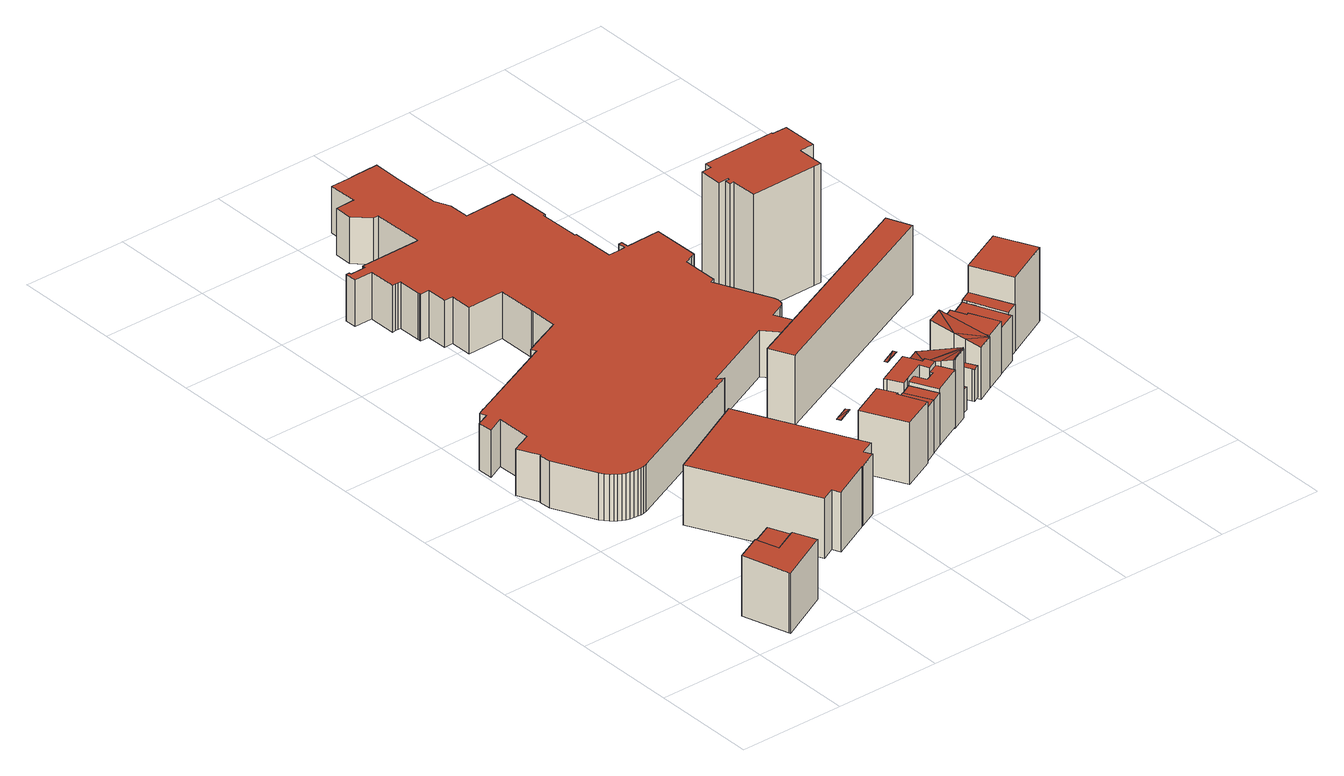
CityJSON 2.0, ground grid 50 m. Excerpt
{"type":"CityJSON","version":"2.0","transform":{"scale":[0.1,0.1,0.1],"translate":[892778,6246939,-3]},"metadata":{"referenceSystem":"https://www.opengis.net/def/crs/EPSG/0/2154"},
"CityObjects":{
"building1":{"type":"Building","attributes":{"class":"Building"},"children":["building1-1"]},
"building1-1":{"type":"BuildingPart","parents":["building1"],"geometry":[{"type":"Solid","lod":"2.2","boundaries":[[[[0,1,2,3,4,5,6,7]],[[8,9,10,11,12,13,14,15]],[[15,14,6,7]],[[14,13,5,6]],[[13,12,4,5]],[[12,11,3,4]],[[11,10,2,3]],[[10,9,1,2]],[[9,8,0,1]],[[8,15,7,0]]]],"semantics":{"surfaces":[{"type":"GroundSurface"},{"type":"RoofSurface"},{"type":"WallSurface","on_footprint_edge":true}],"values":[[0,1,2,2,2,2,2,2,2,2]]}}]},
"building2":{"type":"Building","attributes":{"class":"Building"},"children":["building2-1"]},
"building2-1":{"type":"BuildingPart","parents":["building2"],"geometry":[{"type":"Solid","lod":"2.2","boundaries":[[[[16,17,18,19,20]],[[21,22,23,24,25]],[[25,24,19,20]],[[24,23,18,19]],[[23,22,17,18]],[[22,21,16,17]],[[21,25,20,16]]]],"semantics":{"surfaces":[{"type":"GroundSurface"},{"type":"RoofSurface"},{"type":"WallSurface","on_footprint_edge":true}],"values":[[0,1,2,2,2,2,2]]}}]},
"building3":{"type":"Building","attributes":{"class":"Building"},"children":["building3-1"]},
"building3-1":{"type":"BuildingPart","parents":["building3"],"geometry":[{"type":"Solid","lod":"2.2","boundaries":[[[[26,27,28,29,30,31,32,33,34,35]],[[36,37,38,39,40,41,42,43,44,45]],[[45,44,34,35]],[[44,43,33,34]],[[43,42,32,33]],[[42,41,31,32]],[[41,40,30,31]],[[40,39,29,30]],[[39,38,28,29]],[[38,37,27,28]],[[37,36,26,27]],[[36,45,35,26]]]],"semantics":{"surfaces":[{"type":"GroundSurface"},{"type":"RoofSurface"},{"type":"WallSurface","on_footprint_edge":true}],"values":[[0,1,2,2,2,2,2,2,2,2,2,2]]}}]},
"building4":{"type":"Building","attributes":{"class":"Building"},"children":["building4-1"]},
"building4-1":{"type":"BuildingPart","parents":["building4"],"geometry":[{"type":"Solid","lod":"2.2","boundaries":[[[[46,47,48]],[[49,46,48]],[[50,51,47,52]],[[48,47,52]],[[46,51,47]],[[46,49,50,51]],[[49,48,52,50]]]],"semantics":{"surfaces":[{"type":"RoofSurface","rf_azimuth":202.49,"rf_slope":2.77},{"type":"GroundSurface"},{"type":"WallSurface","on_footprint_edge":true}],"values":[[0,0,1,2,2,2,2]]}}]},
"building5":{"type":"Building","attributes":{"class":"Building"},"children":["building5-1"]},
"building5-1":{"type":"BuildingPart","parents":["building5"],"geometry":[{"type":"Solid","lod":"2.2","boundaries":[[[[53,54,55,56,57,58,59,60,61,62,63,64,65,66,67,68,69,70,71,72,73,74,75,76,77,78,79,80,81,82,83,84,85,86,87,88,89,90,91,92,93,94,95,96,97,98,99,100,101,102,103,104,105,106,107,108,109,110,111,112,113,114,115,116,117,118,119,120,121,122,123,124,125,126,127,128,129,130,131,132,133,134,135,136,137,138,139,140,141,142,143,144,145,146,147]],[[148,149,150,151,152,153,154,155,156,157,158,159,160,161,162,163,164,165,166,167,168,169,170,171,172,173,174,175,176,177,178,179,180,181,182,183,184,185,186,187,188,189,190,191,192,193,194,195,196,197,198,199,200,201,202,203,204,205,206,207,208,209,210,211,212,213,214,215,216,217,218,219,220,221,222,223,224,225,226,227,228,229,230,231,232,233,234,235,236,237,238,239,240,241,242]],[[242,241,146,147]],[[241,240,145,146]],[[240,239,144,145]],[[239,238,143,144]],[[238,237,142,143]],[[237,236,141,142]],[[236,235,140,141]],[[235,234,139,140]],[[234,233,138,139]],[[233,232,137,138]],[[232,231,136,137]],[[231,230,135,136]],[[230,229,134,135]],[[229,228,133,134]],[[228,227,132,133]],[[227,226,131,132]],[[226,225,130,131]],[[225,224,129,130]],[[224,223,128,129]],[[223,222,127,128]],[[222,221,126,127]],[[221,220,125,126]],[[220,219,124,125]],[[219,218,123,124]],[[218,217,122,123]],[[217,216,121,122]],[[216,215,120,121]],[[215,214,119,120]],[[214,213,118,119]],[[213,212,117,118]],[[212,211,116,117]],[[211,210,115,116]],[[210,209,114,115]],[[209,208,113,114]],[[208,207,112,113]],[[207,206,111,112]],[[206,205,110,111]],[[205,204,109,110]],[[204,203,108,109]],[[203,202,107,108]],[[202,201,106,107]],[[201,200,105,106]],[[200,199,104,105]],[[199,198,103,104]],[[198,197,102,103]],[[197,196,101,102]],[[196,195,100,101]],[[195,194,99,100]],[[194,193,98,99]],[[193,192,97,98]],[[192,191,96,97]],[[191,190,95,96]],[[190,189,94,95]],[[189,188,93,94]],[[188,187,92,93]],[[187,186,91,92]],[[186,185,90,91]],[[185,184,89,90]],[[184,183,88,89]],[[183,182,87,88]],[[182,181,86,87]],[[181,180,85,86]],[[180,179,84,85]],[[179,178,83,84]],[[178,177,82,83]],[[177,176,81,82]],[[176,175,80,81]],[[175,174,79,80]],[[174,173,78,79]],[[173,172,77,78]],[[172,171,76,77]],[[171,170,75,76]],[[170,169,74,75]],[[169,168,73,74]],[[168,167,72,73]],[[167,166,71,72]],[[166,165,70,71]],[[165,164,69,70]],[[164,163,68,69]],[[163,162,67,68]],[[162,161,66,67]],[[161,160,65,66]],[[160,159,64,65]],[[159,158,63,64]],[[158,157,62,63]],[[157,156,61,62]],[[156,155,60,61]],[[155,154,59,60]],[[154,153,58,59]],[[153,152,57,58]],[[152,151,56,57]],[[151,150,55,56]],[[150,149,54,55]],[[149,148,53,54]],[[148,242,147,53]]]],"semantics":{"surfaces":[{"type":"GroundSurface"},{"type":"RoofSurface"},{"type":"WallSurface","on_footprint_edge":true}],"values":[[0,1,2,2,2,2,2,2,2,2,2,2,2,2,2,2,2,2,2,2,2,2,2,2,2,2,2,2,2,2,2,2,2,2,2,2,2,2,2,2,2,2,2,2,2,2,2,2,2,2,2,2,2,2,2,2,2,2,2,2,2,2,2,2,2,2,2,2,2,2,2,2,2,2,2,2,2,2,2,2,2,2,2,2,2,2,2,2,2,2,2,2,2,2,2,2,2]]}}]},
"building6":{"type":"Building","attributes":{"class":"Building"},"children":["building6-1"]},
"building6-1":{"type":"BuildingPart","parents":["building6"],"geometry":[{"type":"Solid","lod":"2.2","boundaries":[[[[243,244,245,246,247,248]],[[249,250,251,252,253,254]],[[254,253,247,248]],[[253,252,246,247]],[[252,251,245,246]],[[251,250,244,245]],[[250,249,243,244]],[[249,254,248,243]]]],"semantics":{"surfaces":[{"type":"GroundSurface"},{"type":"RoofSurface"},{"type":"WallSurface","on_footprint_edge":true}],"values":[[0,1,2,2,2,2,2,2]]}}]},
"building7":{"type":"Building","attributes":{"class":"Building"},"children":["building7-1"]},
"building7-1":{"type":"BuildingPart","parents":["building7"],"geometry":[{"type":"Solid","lod":"2.2","boundaries":[[[[255,256,257,248,247,258]],[[259,260,261,262,263,264]],[[264,263,247,258]],[[263,262,248,247]],[[262,261,257,248]],[[261,260,256,257]],[[260,259,255,256]],[[259,264,258,255]]]],"semantics":{"surfaces":[{"type":"GroundSurface"},{"type":"RoofSurface"},{"type":"WallSurface","on_footprint_edge":true}],"values":[[0,1,2,2,2,2,2,2]]}}]},
"building8":{"type":"Building","attributes":{"class":"Building"},"children":["building8-1"]},
"building8-1":{"type":"BuildingPart","parents":["building8"],"geometry":[{"type":"Solid","lod":"2.2","boundaries":[[[[265,266,267,268,269]],[[270,271,272,273,274]],[[274,273,268,269]],[[273,272,267,268]],[[272,271,266,267]],[[271,270,265,266]],[[270,274,269,265]]]],"semantics":{"surfaces":[{"type":"GroundSurface"},{"type":"RoofSurface"},{"type":"WallSurface","on_footprint_edge":true}],"values":[[0,1,2,2,2,2,2]]}}]},
"building9":{"type":"Building","attributes":{"class":"Building"},"children":["building9-1"]},
"building9-1":{"type":"BuildingPart","parents":["building9"],"geometry":[{"type":"Solid","lod":"2.2","boundaries":[[[[275,276,277,278,279,280]],[[281,282,283,284,285,286]],[[286,285,279,280]],[[285,284,278,279]],[[284,283,277,278]],[[283,282,276,277]],[[282,281,275,276]],[[281,286,280,275]]]],"semantics":{"surfaces":[{"type":"GroundSurface"},{"type":"RoofSurface"},{"type":"WallSurface","on_footprint_edge":true}],"values":[[0,1,2,2,2,2,2,2]]}}]},
"building10":{"type":"Building","attributes":{"class":"Building"},"children":["building10-1"]},
"building10-1":{"type":"BuildingPart","parents":["building10"],"geometry":[{"type":"Solid","lod":"2.2","boundaries":[[[[287,288,289]],[[290,287,289]],[[291,292,293,294]],[[289,288,293,294]],[[288,287,292,293]],[[287,290,291,292]],[[290,289,294,291]]]],"semantics":{"surfaces":[{"type":"RoofSurface","rf_azimuth":162.51,"rf_slope":1.1},{"type":"GroundSurface"},{"type":"WallSurface","on_footprint_edge":true}],"values":[[0,0,1,2,2,2,2]]}}]},
"building11":{"type":"Building","attributes":{"class":"Building"},"children":["building11-1"]},
"building11-1":{"type":"BuildingPart","parents":["building11"],"geometry":[{"type":"Solid","lod":"2.2","boundaries":[[[[295,296,297,298,299,300,301,302,303,304]],[[305,306,307,308,309,310,311,312,313,314]],[[314,313,303,304]],[[313,312,302,303]],[[312,311,301,302]],[[311,310,300,301]],[[310,309,299,300]],[[309,308,298,299]],[[308,307,297,298]],[[307,306,296,297]],[[306,305,295,296]],[[305,314,304,295]]]],"semantics":{"surfaces":[{"type":"GroundSurface"},{"type":"RoofSurface"},{"type":"WallSurface","on_footprint_edge":true}],"values":[[0,1,2,2,2,2,2,2,2,2,2,2]]}}]},
"building12":{"type":"Building","attributes":{"class":"Building"},"children":["building12-1"]},
"building12-1":{"type":"BuildingPart","parents":["building12"],"geometry":[{"type":"Solid","lod":"2.2","boundaries":[[[[315,316,317,318,319,320,321,322,276,275]],[[323,324,325,326,327,328,329,330,331,332]],[[332,331,276,275]],[[331,330,322,276]],[[330,329,321,322]],[[329,328,320,321]],[[328,327,319,320]],[[327,326,318,319]],[[326,325,317,318]],[[325,324,316,317]],[[324,323,315,316]],[[323,332,275,315]]]],"semantics":{"surfaces":[{"type":"GroundSurface"},{"type":"RoofSurface"},{"type":"WallSurface","on_footprint_edge":true}],"values":[[0,1,2,2,2,2,2,2,2,2,2,2]]}}]},
"building13":{"type":"Building","attributes":{"class":"Building"},"children":["building13-1"]},
"building13-1":{"type":"BuildingPart","parents":["building13"],"geometry":[{"type":"Solid","lod":"2.2","boundaries":[[[[333,334,335]],[[336,334,333]],[[337,338,334]],[[336,337,334]],[[339,335,334]],[[335,340,341]],[[335,339,340]],[[342,341,340]],[[343,344,345,346,347,348,349,350,351,352]],[[342,340,351,352]],[[340,339,350,351]],[[339,334,349,350]],[[334,338,348,349]],[[338,337,347,348]],[[337,336,346,347]],[[336,333,345,346]],[[333,335,344,345]],[[335,341,343,344]],[[341,342,352,343]]]],"semantics":{"surfaces":[{"type":"RoofSurface","rf_azimuth":118.55,"rf_slope":19.12},{"type":"GroundSurface"},{"type":"WallSurface","on_footprint_edge":true}],"values":[[0,0,0,0,0,0,0,0,1,2,2,2,2,2,2,2,2,2,2]]}}]},
"building14":{"type":"Building","attributes":{"class":"Building"},"children":["building14-1"]},
"building14-1":{"type":"BuildingPart","parents":["building14"],"geometry":[{"type":"Solid","lod":"2.2","boundaries":[[[[353,354,355,356]],[[357,358,359,360]],[[360,359,355,356]],[[359,358,354,355]],[[358,357,353,354]],[[357,360,356,353]]]],"semantics":{"surfaces":[{"type":"GroundSurface"},{"type":"RoofSurface"},{"type":"WallSurface","on_footprint_edge":true}],"values":[[0,1,2,2,2,2]]}}]},
"building15":{"type":"Building","attributes":{"class":"Building"},"children":["building15-1"]},
"building15-1":{"type":"BuildingPart","parents":["building15"],"geometry":[{"type":"Solid","lod":"2.2","boundaries":[[[[361,362,363,364]],[[365,366,367,368]],[[368,367,363,364]],[[367,366,362,363]],[[366,365,361,362]],[[365,368,364,361]]]],"semantics":{"surfaces":[{"type":"GroundSurface"},{"type":"RoofSurface"},{"type":"WallSurface","on_footprint_edge":true}],"values":[[0,1,2,2,2,2]]}}]},
"building16":{"type":"Building","attributes":{"class":"Building"},"children":["building16-1"]},
"building16-1":{"type":"BuildingPart","parents":["building16"],"geometry":[{"type":"Solid","lod":"2.2","boundaries":[[[[369,370,371,372,373,374,375]],[[376,377,378,379,380,381,382]],[[382,381,374,375]],[[381,380,373,374]],[[380,379,372,373]],[[379,378,371,372]],[[378,377,370,371]],[[377,376,369,370]],[[376,382,375,369]]]],"semantics":{"surfaces":[{"type":"GroundSurface"},{"type":"RoofSurface"},{"type":"WallSurface","on_footprint_edge":true}],"values":[[0,1,2,2,2,2,2,2,2]]}}]},
"building17":{"type":"Building","attributes":{"class":"Building"},"children":["building17-1"]},
"building17-1":{"type":"BuildingPart","parents":["building17"],"geometry":[{"type":"Solid","lod":"2.2","boundaries":[[[[383,384,385]],[[383,386,384]],[[387,385,384]],[[388,385,387]],[[389,390,391,392,393,394]],[[388,387,393,394]],[[387,384,392,393]],[[384,386,391,392]],[[386,383,390,391]],[[383,385,389,390]],[[385,388,394,389]]]],"semantics":{"surfaces":[{"type":"RoofSurface","rf_azimuth":298.39,"rf_slope":17.78},{"type":"GroundSurface"},{"type":"WallSurface","on_footprint_edge":true}],"values":[[0,0,0,0,1,2,2,2,2,2,2]]}}]},
"building18":{"type":"Building","attributes":{"class":"Building"},"children":["building18-1"]},
"building18-1":{"type":"BuildingPart","parents":["building18"],"geometry":[{"type":"Solid","lod":"2.2","boundaries":[[[[395,396,397]],[[398,395,397]],[[399,400,401,402]],[[397,396,401,402]],[[396,395,400,401]],[[395,398,399,400]],[[398,397,402,399]]]],"semantics":{"surfaces":[{"type":"RoofSurface","rf_azimuth":127.38,"rf_slope":2.97},{"type":"GroundSurface"},{"type":"WallSurface","on_footprint_edge":true}],"values":[[0,0,1,2,2,2,2]]}}]},
"building19":{"type":"Building","attributes":{"class":"Building"},"children":["building19-1"]},
"building19-1":{"type":"BuildingPart","parents":["building19"],"geometry":[{"type":"Solid","lod":"2.2","boundaries":[[[[389,403,404,405,406,390]],[[407,408,409,410,411,412]],[[412,411,406,390]],[[411,410,405,406]],[[410,409,404,405]],[[409,408,403,404]],[[408,407,389,403]],[[407,412,390,389]]]],"semantics":{"surfaces":[{"type":"GroundSurface"},{"type":"RoofSurface"},{"type":"WallSurface","on_footprint_edge":true}],"values":[[0,1,2,2,2,2,2,2]]}}]},
"building20":{"type":"Building","attributes":{"class":"Building"},"children":["building20-1"]},
"building20-1":{"type":"BuildingPart","parents":["building20"],"geometry":[{"type":"Solid","lod":"2.2","boundaries":[[[[413,414,415,416,417,418,419,420,421,422,423,424,425,426,427,428,429,430]],[[431,432,433,434,435,436,437,438,439,440,441,442,443,444,445,446,447,448]],[[448,447,429,430]],[[447,446,428,429]],[[446,445,427,428]],[[445,444,426,427]],[[444,443,425,426]],[[443,442,424,425]],[[442,441,423,424]],[[441,440,422,423]],[[440,439,421,422]],[[439,438,420,421]],[[438,437,419,420]],[[437,436,418,419]],[[436,435,417,418]],[[435,434,416,417]],[[434,433,415,416]],[[433,432,414,415]],[[432,431,413,414]],[[431,448,430,413]]]],"semantics":{"surfaces":[{"type":"GroundSurface"},{"type":"RoofSurface"},{"type":"WallSurface","on_footprint_edge":true}],"values":[[0,1,2,2,2,2,2,2,2,2,2,2,2,2,2,2,2,2,2,2]]}}]},
"building21":{"type":"Building","attributes":{"class":"Building"},"children":["building21-1"]},
"building21-1":{"type":"BuildingPart","parents":["building21"],"geometry":[{"type":"Solid","lod":"2.2","boundaries":[[[[449,450,451,452,453,454,455,456,457,458]],[[459,460,461,462,463,464,465,466,467,468]],[[468,467,457,458]],[[467,466,456,457]],[[466,465,455,456]],[[465,464,454,455]],[[464,463,453,454]],[[463,462,452,453]],[[462,461,451,452]],[[461,460,450,451]],[[460,459,449,450]],[[459,468,458,449]]]],"semantics":{"surfaces":[{"type":"GroundSurface"},{"type":"RoofSurface"},{"type":"WallSurface","on_footprint_edge":true}],"values":[[0,1,2,2,2,2,2,2,2,2,2,2]]}}]},
"building22":{"type":"Building","attributes":{"class":"Building"},"children":["building22-1"]},
"building22-1":{"type":"BuildingPart","parents":["building22"],"geometry":[{"type":"Solid","lod":"2.2","boundaries":[[[[469,470,471,472,473,474]],[[475,476,477,478,479,480]],[[480,479,473,474]],[[479,478,472,473]],[[478,477,471,472]],[[477,476,470,471]],[[476,475,469,470]],[[475,480,474,469]]]],"semantics":{"surfaces":[{"type":"GroundSurface"},{"type":"RoofSurface"},{"type":"WallSurface","on_footprint_edge":true}],"values":[[0,1,2,2,2,2,2,2]]}}]},
"building23":{"type":"Building","attributes":{"class":"Building"},"children":["building23-1"]},
"building23-1":{"type":"BuildingPart","parents":["building23"],"geometry":[{"type":"Solid","lod":"2.2","boundaries":[[[[481,482,483,484]],[[485,486,487,488]],[[488,487,483,484]],[[487,486,482,483]],[[486,485,481,482]],[[485,488,484,481]]]],"semantics":{"surfaces":[{"type":"GroundSurface"},{"type":"RoofSurface"},{"type":"WallSurface","on_footprint_edge":true}],"values":[[0,1,2,2,2,2]]}}]}
},
"vertices":[
[101,233,41],[166,13,41],[169,5,41],[413,129,41],[369,237,41],[362,234,41],[254,181,41],[220,290,41],[101,233,328],[166,13,328],[169,5,328],[413,129,328],[369,237,328],[362,234,328],[254,181,328],[220,290,328],
[362,234,42],[369,237,42],[326,341,42],[220,290,42],[254,181,42],[362,234,318],[369,237,318],[326,341,318],[220,290,318],[254,181,318],
[747,1089,58],[336,883,58],[614,327,58],[677,359,58],[696,321,58],[882,414,58],[889,417,58],[974,459,58],[956,496,58],[1024,527,58],[747,1089,343],[336,883,343],[614,327,343],[677,359,343],[696,321,343],[882,414,343],[889,417,343],[974,459,343],[956,496,343],[1024,527,343],
[1175,1022,60],[1100,988,56],[1109,970,57],[1183,1005,60],[1183,1005,56],[1175,1022,56],[1109,970,56],
[1499,1668,10],[1514,1678,10],[1521,1687,10],[1525,1702,10],[1526,1717,10],[1521,1736,10],[1404,1990,10],[1426,1999,10],[1425,2019,10],[1424,2168,10],[1467,2186,10],[1484,2193,10],[1481,2414,10],[1317,2409,10],[1316,2445,10],[1300,2445,10],[1301,2408,10],[1260,2407,10],[1218,2407,10],[1214,2609,10],[1207,2608,10],[1204,2802,10],[1213,2802,10],[1209,3003,10],[964,2996,10],[962,3095,10],[932,3164,10],[928,3376,10],[928,3517,10],[812,3515,10],[775,3513,10],[688,3513,10],[691,3376,10],[598,3374,10],[598,3291,10],[666,3223,10],[691,3223,10],[695,2980,10],[405,2977,10],[405,2962,10],[330,2961,10],[330,2971,10],[314,2972,10],[315,2917,10],[401,2917,10],[404,2788,10],[421,2789,10],[434,2789,10],[447,2789,10],[448,2682,10],[449,2673,10],[449,2666,10],[491,2666,10],[493,2568,10],[535,2569,10],[537,2467,10],[712,2470,10],[714,2288,10],[714,2278,10],[717,2152,10],[577,2091,10],[527,2068,10],[537,2043,10],[359,1964,10],[97,1849,10],[96,1849,10],[64,1834,10],[77,1804,10],[15,1777,10],[17,1706,10],[98,1746,10],[101,1580,10],[7,1539,10],[55,1438,10],[49,1435,10],[54,1381,10],[147,1187,10],[161,1167,10],[176,1151,10],[188,1139,10],[201,1130,10],[216,1122,10],[232,1114,10],[250,1110,10],[268,1107,10],[286,1106,10],[302,1106,10],[318,1107,10],[335,1113,10],[989,1407,10],[956,1422,10],[1323,1589,10],[1463,1434,10],[1527,1463,10],[1439,1641,10],[1499,1668,233],[1514,1678,233],[1521,1687,233],[1525,1702,233],[1526,1717,233],[1521,1736,233],[1404,1990,233],[1426,1999,233],[1425,2019,233],[1424,2168,233],[1467,2186,233],[1484,2193,233],[1481,2414,233],[1317,2409,233],[1316,2445,233],[1300,2445,233],[1301,2408,233],[1260,2407,233],[1218,2407,233],[1214,2609,233],[1207,2608,233],[1204,2802,233],[1213,2802,233],[1209,3003,233],[964,2996,233],[962,3095,233],[932,3164,233],[928,3376,233],[928,3517,233],[812,3515,233],[775,3513,233],[688,3513,233],[691,3376,233],[598,3374,233],[598,3291,233],[666,3223,233],[691,3223,233],[695,2980,233],[405,2977,233],[405,2962,233],[330,2961,233],[330,2971,233],[314,2972,233],[315,2917,233],[401,2917,233],[404,2788,233],[421,2789,233],[434,2789,233],[447,2789,233],[448,2682,233],[449,2673,233],[449,2666,233],[491,2666,233],[493,2568,233],[535,2569,233],[537,2467,233],[712,2470,233],[714,2288,233],[714,2278,233],[717,2152,233],[577,2091,233],[527,2068,233],[537,2043,233],[359,1964,233],[97,1849,233],[96,1849,233],[64,1834,233],[77,1804,233],[15,1777,233],[17,1706,233],[98,1746,233],[101,1580,233],[7,1539,233],[55,1438,233],[49,1435,233],[54,1381,233],[147,1187,233],[161,1167,233],[176,1151,233],[188,1139,233],[201,1130,233],[216,1122,233],[232,1114,233],[250,1110,233],[268,1107,233],[286,1106,233],[302,1106,233],[318,1107,233],[335,1113,233],[989,1407,233],[956,1422,233],[1323,1589,233],[1463,1434,233],[1527,1463,233],[1439,1641,233],
[1134,742,51],[1236,539,51],[1390,613,51],[1332,736,51],[1341,741,51],[1296,821,51],[1134,742,346],[1236,539,346],[1390,613,346],[1332,736,346],[1341,741,346],[1296,821,346],
[1399,771,51],[1364,835,51],[1356,849,51],[1384,763,51],[1399,771,248],[1364,835,248],[1356,849,248],[1296,821,248],[1341,741,248],[1384,763,248],
[1390,613,61],[1447,642,61],[1384,763,61],[1341,741,61],[1332,736,61],[1390,613,317],[1447,642,317],[1384,763,317],[1341,741,317],[1332,736,317],
[1502,670,62],[1441,793,62],[1431,788,62],[1399,771,62],[1384,763,62],[1447,642,62],[1502,670,313],[1441,793,313],[1431,788,313],[1399,771,313],[1384,763,313],[1447,642,313],
[1308,1086,64],[1317,1068,65],[1391,1103,66],[1383,1121,65],[1383,1121,62],[1308,1086,62],[1317,1068,62],[1391,1103,62],
[1356,849,52],[1364,835,52],[1399,771,52],[1431,788,52],[1532,836,52],[1551,793,52],[1600,816,52],[1580,858,52],[1562,850,52],[1522,929,52],[1356,849,353],[1364,835,353],[1399,771,353],[1431,788,353],[1532,836,353],[1551,793,353],[1600,816,353],[1580,858,353],[1562,850,353],[1522,929,353],
[1639,739,62],[1636,745,62],[1612,793,62],[1600,816,62],[1551,793,62],[1557,779,62],[1508,756,62],[1481,812,62],[1639,739,334],[1636,745,334],[1612,793,334],[1600,816,334],[1551,793,334],[1557,779,334],[1508,756,334],[1481,812,334],[1441,793,334],[1502,670,334],
[1724,789,382],[1580,858,337],[1714,784,381],[1629,976,309],[1524,926,306],[1562,850,336],[1612,793,362],[1636,745,380],[1716,778,384],[1639,739,383],[1716,778,54],[1714,784,54],[1724,789,54],[1629,976,54],[1524,926,54],[1562,850,54],[1580,858,54],[1612,793,54],[1636,745,54],[1639,739,54],
[1750,800,66],[1656,989,66],[1629,976,66],[1724,789,66],[1750,800,176],[1656,989,176],[1629,976,176],[1724,789,176],
[2135,1600,63],[2087,1714,63],[1101,1272,63],[1153,1160,63],[2135,1600,394],[2087,1714,394],[1101,1272,394],[1153,1160,394],
[1823,893,65],[1801,939,65],[1754,1033,65],[1722,1017,65],[1812,841,65],[1817,831,65],[1846,846,65],[1823,893,216],[1801,939,216],[1754,1033,216],[1722,1017,216],[1812,841,216],[1817,831,216],[1846,846,216],
[1832,1071,378],[1801,939,346],[1930,872,307],[1754,1033,380],[1823,893,330],[1853,832,308],[1930,872,59],[1832,1071,59],[1754,1033,59],[1801,939,59],[1823,893,59],[1853,832,59],
[1796,1319,73],[1721,1284,72],[1728,1269,73],[1803,1303,74],[1803,1303,71],[1796,1319,71],[1721,1284,71],[1728,1269,71],
[2034,923,59],[1970,1055,59],[1960,1050,59],[1929,1118,59],[1930,872,313],[2034,923,313],[1970,1055,313],[1960,1050,313],[1929,1118,313],[1832,1071,313],
[1535,2032,81],[1516,2033,81],[1516,2004,81],[1535,2004,81],[1535,2001,81],[1537,1881,81],[1856,1886,81],[1892,1887,81],[1891,2016,81],[1961,2016,81],[1957,2182,81],[1887,2182,81],[1887,2189,81],[1535,2182,81],[1535,2146,81],[1486,2145,81],[1487,2038,81],[1535,2039,81],[1535,2032,649],[1516,2033,649],[1516,2004,649],[1535,2004,649],[1535,2001,649],[1537,1881,649],[1856,1886,649],[1892,1887,649],[1891,2016,649],[1961,2016,649],[1957,2182,649],[1887,2182,649],[1887,2189,649],[1535,2182,649],[1535,2146,649],[1486,2145,649],[1487,2038,649],[1535,2039,649],
[2129,970,62],[2071,1103,62],[2062,1126,62],[2048,1156,62],[2048,1157,62],[2039,1175,62],[1929,1118,62],[1960,1050,62],[1970,1055,62],[2034,923,62],[2129,970,278],[2071,1103,278],[2062,1126,278],[2048,1156,278],[2048,1157,278],[2039,1175,278],[1929,1118,278],[1960,1050,278],[1970,1055,278],[2034,923,278],
[2123,984,65],[2180,1011,65],[2093,1203,65],[2039,1175,65],[2048,1157,65],[2048,1156,65],[2123,984,289],[2180,1011,289],[2093,1203,289],[2039,1175,289],[2048,1157,289],[2048,1156,289],
[2093,1203,66],[2180,1011,66],[2399,1122,66],[2310,1307,66],[2093,1203,418],[2180,1011,418],[2399,1122,418],[2310,1307,418]
]}
